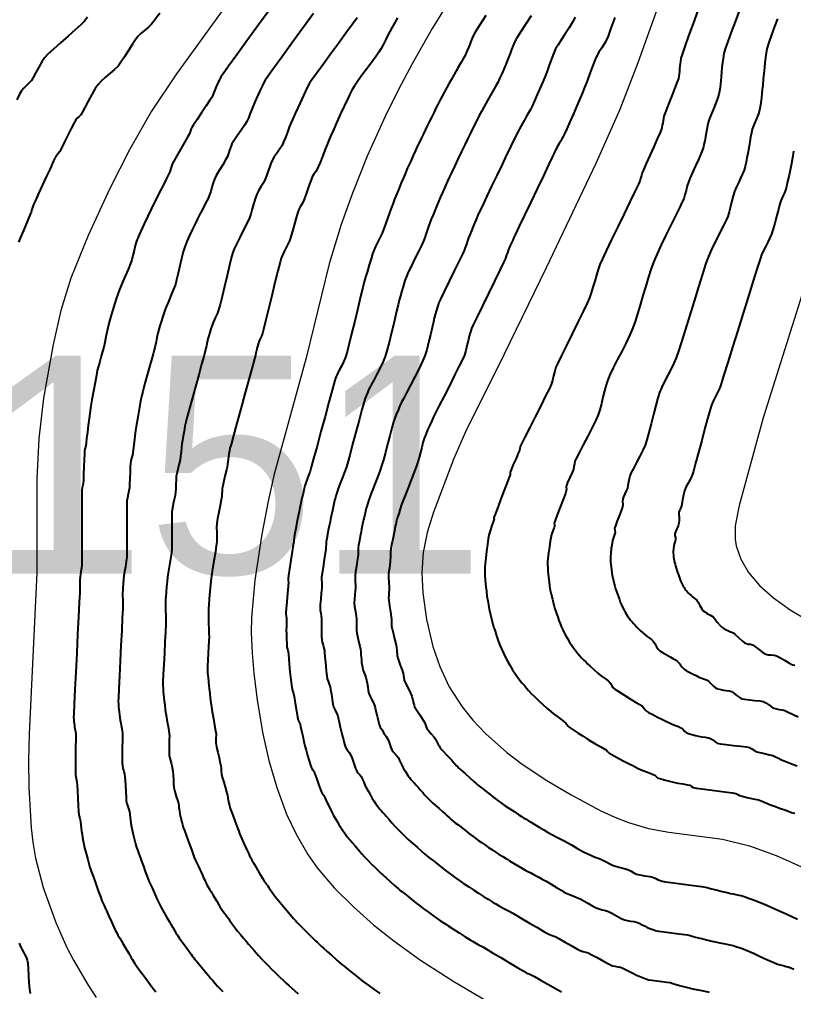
# Model space of a CAD drawing. Extents: x 27 to 849, y 0 to 853.
# Drawn here: x 81.4 to 153.4, y 715.4 to 806 of the extents above; entities that cross this region are included whole.
import ezdxf
from ezdxf.enums import TextEntityAlignment as Align

# ---------------------------------------------------------------- set-up
doc = ezdxf.new("R2010")
doc.units = 0
doc.header["$LTSCALE"] = 2
for name, color, linetype in [('Curva 1 m', 5, 'Continuous'), ('Curva Mestra', 1, 'Continuous'), ('TXT - TEXTO 01', 142, 'Continuous')]:
    doc.layers.add(name, color=color, linetype=linetype)
doc.styles.add('ARIAL', font='arial.ttf')

msp = doc.modelspace()

# ---------------------------------------------------------------- linework, layer by layer
at = {"layer": 'Curva 1 m', "linetype": 'Continuous', "lineweight": -3}
for points, elevation in [([(104.76, 807.029), (103.621, 805.457), (102.545, 803.971), (101.595, 802.657), (100.833, 801.603), (100.322, 800.895), (100.125, 800.618), (100.041, 800.463), (99.953, 800.281), (99.878, 800.121), (99.78, 799.91), (99.652, 799.623), (99.545, 799.38), (99.46, 799.159), (99.365, 798.907), (99.27, 798.691), (99.105, 798.434), (98.762, 797.921), (98.331, 797.282), (97.901, 796.645), (97.562, 796.14), (97.405, 795.894), (97.333, 795.71), (97.264, 795.495), (97.196, 795.31), (97.058, 795.062), (96.765, 794.555), (96.394, 793.915), (96.022, 793.273), (95.727, 792.756), (95.584, 792.493), (95.508, 792.262), (95.436, 791.992), (95.362, 791.759), (95.252, 791.53), (95.028, 791.087), (94.733, 790.511), (94.412, 789.885), (94.111, 789.292), (93.873, 788.811), (93.631, 788.31), (93.32, 787.656), (92.983, 786.941), (92.665, 786.254), (92.409, 785.685), (92.262, 785.325), (92.148, 784.925), (92.041, 784.45), (91.936, 783.975), (91.828, 783.573), (91.696, 783.222), (91.476, 782.684), (91.209, 782.046), (90.935, 781.392), (90.695, 780.811), (90.53, 780.387), (90.381, 779.955), (90.216, 779.451), (90.05, 778.922), (89.898, 778.415), (89.774, 777.975), (89.662, 777.518), (89.541, 776.969), (89.419, 776.396), (89.306, 775.864), (89.208, 775.44), (89.104, 775.048), (88.975, 774.595), (88.84, 774.121), (88.714, 773.668), (88.616, 773.274), (88.527, 772.831), (88.402, 772.155), (88.26, 771.354), (88.119, 770.536), (87.997, 769.806), (87.913, 769.274), (87.846, 768.785), (87.77, 768.173), (87.694, 767.526), (87.625, 766.935), (87.573, 766.488), (87.546, 766.274), (87.509, 766.114), (87.463, 765.933), (87.43, 765.773), (87.416, 765.516), (87.393, 764.972), (87.366, 764.285), (87.338, 763.594), (87.315, 763.043), (87.3, 762.773), (87.264, 762.577), (87.216, 762.354), (87.183, 762.158), (87.178, 761.819), (87.177, 761.027), (87.177, 759.931), (87.178, 758.682), (87.179, 757.43), (87.179, 756.325), (87.177, 755.518), (87.172, 755.158), (87.135, 754.875), (87.082, 754.554), (87.042, 754.301), (87.017, 754.053), (86.994, 753.773), (86.982, 753.606), (86.978, 753.465), (86.977, 753.324), (86.985, 753.146), (86.992, 752.94), (86.976, 752.582), (86.932, 751.662), (86.866, 750.322), (86.787, 748.701), (86.702, 746.939), (86.616, 745.178), (86.537, 743.557), (86.472, 742.216), (86.428, 741.297), (86.412, 740.94), (86.425, 740.752), (86.443, 740.565), (86.459, 740.42), (86.482, 740.231), (86.504, 740.065), (86.538, 739.881), (86.583, 739.647), (86.612, 739.44), (86.612, 739.219), (86.603, 738.817), (86.589, 738.326), (86.577, 737.836), (86.571, 737.44), (86.573, 737.04), (86.579, 736.545), (86.588, 736.049), (86.598, 735.649), (86.608, 735.44), (86.641, 735.28), (86.688, 735.099), (86.722, 734.94), (86.739, 734.68), (86.769, 734.13), (86.804, 733.435), (86.84, 732.74), (86.87, 732.19), (86.889, 731.929), (86.931, 731.77), (86.989, 731.589), (87.033, 731.43), (87.057, 731.245), (87.087, 730.949), (87.12, 730.625), (87.151, 730.357), (87.191, 730.094), (87.244, 729.77), (87.302, 729.439), (87.358, 729.159), (87.438, 728.825), (87.573, 728.299), (87.723, 727.723), (87.851, 727.24), (87.92, 726.994), (87.976, 726.834), (88.045, 726.653), (88.105, 726.494), (88.217, 726.181), (88.444, 725.546), (88.708, 724.805), (88.933, 724.178), (89.042, 723.88), (89.128, 723.692), (89.216, 723.506), (89.309, 723.297), (89.496, 722.876), (89.72, 722.373), (89.925, 721.915), (90.055, 721.632), (90.163, 721.411), (90.291, 721.156), (90.422, 720.902), (90.538, 720.685), (90.699, 720.406), (90.966, 719.951), (91.262, 719.45), (91.51, 719.031), (91.634, 718.823), (91.703, 718.703), (91.781, 718.567), (91.852, 718.449), (91.949, 718.3), (92.114, 718.05), (92.299, 717.773), (92.455, 717.546), (92.647, 717.282), (92.963, 716.855), (93.31, 716.388), (93.596, 716.004), (93.729, 715.824), (93.817, 715.699), (93.907, 715.575), (94.061, 715.39)], 36), ([(144.514, 806.791), (144.08, 805.585), (143.665, 804.429), (143.31, 803.434), (143.057, 802.711), (142.947, 802.372), (142.895, 802.06), (142.854, 801.681), (142.823, 801.331), (142.802, 801.107), (142.78, 800.9), (142.752, 800.664), (142.715, 800.461), (142.604, 800.155), (142.357, 799.516), (142.042, 798.711), (141.728, 797.906), (141.48, 797.267), (141.367, 796.961), (141.323, 796.756), (141.285, 796.519), (141.251, 796.315), (141.212, 796.114), (141.164, 795.886), (141.112, 795.69), (141.001, 795.428), (140.75, 794.861), (140.415, 794.111), (140.051, 793.297), (139.714, 792.542), (139.458, 791.966), (139.341, 791.69), (139.27, 791.445), (139.199, 791.163), (139.127, 790.919), (138.99, 790.626), (138.664, 789.949), (138.201, 788.992), (137.651, 787.857), (137.066, 786.647), (136.498, 785.468), (135.999, 784.42), (135.619, 783.609), (135.411, 783.138), (135.251, 782.686), (135.088, 782.157), (134.924, 781.59), (134.76, 781.023), (134.597, 780.494), (134.436, 780.042), (134.217, 779.553), (133.836, 778.756), (133.35, 777.761), (132.815, 776.676), (132.288, 775.608), (131.824, 774.667), (131.481, 773.959), (131.315, 773.594), (131.201, 773.221), (131.093, 772.777), (130.984, 772.334), (130.869, 771.961), (130.7, 771.596), (130.355, 770.896), (129.894, 769.976), (129.378, 768.954), (128.868, 767.948), (128.425, 767.074), (128.11, 766.449), (127.983, 766.191), (127.946, 766.004), (127.911, 765.816), (127.811, 765.576), (127.596, 765.084), (127.345, 764.512), (127.135, 764.032), (127.044, 763.815), (127.042, 763.69), (127.041, 763.565), (126.955, 763.329), (126.738, 762.753), (126.444, 761.974), (126.123, 761.129), (125.83, 760.355), (125.615, 759.788), (125.532, 759.565), (125.541, 759.502), (125.55, 759.44), (125.489, 759.258), (125.347, 758.838), (125.189, 758.344), (125.077, 757.94), (125.017, 757.604), (124.938, 757.069), (124.851, 756.436), (124.771, 755.804), (124.71, 755.272), (124.681, 754.94), (124.68, 754.594), (124.696, 754.19), (124.722, 753.786), (124.751, 753.44), (124.783, 753.13), (124.833, 752.716), (124.894, 752.257), (124.959, 751.812), (125.021, 751.44), (125.106, 751.034), (125.225, 750.523), (125.349, 750.015), (125.448, 749.618), (125.493, 749.44), (125.535, 749.315), (125.578, 749.19), (125.644, 748.989), (125.783, 748.567), (125.949, 748.082), (126.093, 747.69), (126.24, 747.345), (126.425, 746.938), (126.62, 746.532), (126.798, 746.19), (127.009, 745.832), (127.283, 745.4), (127.553, 744.987), (127.757, 744.69), (127.936, 744.454), (128.151, 744.184), (128.372, 743.918), (128.565, 743.693), (128.769, 743.466), (129.018, 743.199), (129.273, 742.933), (129.496, 742.71), (129.732, 742.491), (130.081, 742.175), (130.471, 741.829), (130.829, 741.514), (131.085, 741.297), (131.386, 741.062), (131.76, 740.783), (132.086, 740.54), (132.243, 740.417), (132.316, 740.293), (132.389, 740.17), (132.55, 740.055), (132.913, 739.81), (133.377, 739.503), (133.842, 739.198), (134.21, 738.963), (134.575, 738.743), (135.036, 738.474), (135.496, 738.208), (135.857, 737.998), (136.023, 737.896), (136.125, 737.775), (136.228, 737.655), (136.457, 737.526), (136.961, 737.254), (137.574, 736.928), (138.128, 736.636), (138.459, 736.465), (138.699, 736.348), (138.981, 736.214), (139.261, 736.085), (139.497, 735.98), (139.756, 735.876), (140.072, 735.755), (140.353, 735.647), (140.507, 735.58), (140.636, 735.462), (140.767, 735.347), (140.979, 735.274), (141.399, 735.149), (141.877, 735.015), (142.267, 734.915), (142.655, 734.838), (143.131, 734.758), (143.55, 734.687), (143.767, 734.641), (143.922, 734.53), (144.076, 734.421), (144.398, 734.371), (145.132, 734.272), (146.074, 734.15), (147.016, 734.027), (147.753, 733.93), (148.076, 733.88), (148.247, 733.782), (148.416, 733.679), (148.647, 733.62), (149.12, 733.51), (149.678, 733.382), (150.162, 733.269), (150.416, 733.204), (150.583, 733.131), (150.769, 733.037), (150.934, 732.958), (151.188, 732.863), (151.675, 732.685), (152.234, 732.482), (152.707, 732.311), (152.934, 732.229), (153.094, 732.169), (153.255, 732.114), (153.379, 732.084), (153.54, 732.049)], 46), ([(87.696, 806.185), (87.426, 805.82), (87.104, 805.497), (86.567, 805.008), (85.903, 804.419), (85.198, 803.798), (84.538, 803.209), (84.01, 802.722), (83.7, 802.401), (83.441, 802.016), (83.163, 801.523), (82.894, 801.01), (82.66, 800.569), (82.492, 800.288), (82.285, 800.06), (82.023, 799.811), (81.762, 799.561), (81.56, 799.329), (81.379, 799.012), (81.12, 798.494)], 33), ([(94.427, 806.553), (93.898, 805.83), (93.66, 805.516), (93.38, 805.253), (93.032, 804.968), (92.685, 804.683), (92.41, 804.417), (92.201, 804.131), (91.894, 803.658), (91.532, 803.085), (91.157, 802.497), (90.814, 801.98), (90.545, 801.62), (90.224, 801.297), (89.821, 800.948), (89.392, 800.59), (88.994, 800.239), (88.682, 799.91), (88.426, 799.531), (88.103, 798.98), (87.761, 798.36), (87.444, 797.771), (87.198, 797.315), (87.071, 797.093), (86.926, 796.938), (86.748, 796.77), (86.605, 796.613), (86.464, 796.353), (86.189, 795.811), (85.849, 795.129), (85.511, 794.45), (85.244, 793.915), (85.115, 793.666), (85.005, 793.514), (84.873, 793.349), (84.802, 793.26), (84.754, 793.186), (84.708, 793.111), (84.634, 792.975), (84.538, 792.79), (84.477, 792.649), (84.396, 792.453), (84.323, 792.281), (84.189, 791.991), (83.897, 791.363), (83.526, 790.565), (83.153, 789.76), (82.856, 789.115), (82.712, 788.795), (82.623, 788.547), (82.529, 788.261), (82.443, 788.011), (82.332, 787.736), (82.11, 787.198), (81.828, 786.518), (81.539, 785.815), (81.294, 785.211)], 34), ([(108.738, 806.517), (107.731, 805.13), (106.724, 803.743), (105.795, 802.462), (105.022, 801.394), (104.482, 800.644), (104.255, 800.321), (104.131, 800.096), (103.998, 799.829), (103.869, 799.559), (103.76, 799.326), (103.624, 799.032), (103.438, 798.621), (103.246, 798.191), (103.095, 797.843), (102.97, 797.524), (102.83, 797.149), (102.686, 796.777), (102.544, 796.466), (102.343, 796.143), (102.015, 795.662), (101.649, 795.133), (101.33, 794.665), (101.146, 794.368), (101.037, 794.104), (100.933, 793.787), (100.83, 793.468), (100.727, 793.201), (100.564, 792.902), (100.288, 792.435), (99.974, 791.907), (99.693, 791.422), (99.518, 791.088), (99.403, 790.754), (99.293, 790.356), (99.185, 789.956), (99.075, 789.62), (98.928, 789.302), (98.699, 788.849), (98.431, 788.335), (98.17, 787.831), (97.958, 787.409), (97.746, 786.978), (97.481, 786.44), (97.201, 785.855), (96.944, 785.286), (96.749, 784.795), (96.612, 784.33), (96.459, 783.71), (96.3, 783.016), (96.145, 782.328), (96.003, 781.725), (95.882, 781.289), (95.716, 780.836), (95.497, 780.303), (95.264, 779.758), (95.055, 779.268), (94.909, 778.9), (94.797, 778.576), (94.673, 778.199), (94.549, 777.802), (94.435, 777.421), (94.342, 777.091), (94.26, 776.755), (94.172, 776.356), (94.083, 775.936), (93.997, 775.534), (93.917, 775.19), (93.822, 774.833), (93.659, 774.249), (93.455, 773.523), (93.235, 772.737), (93.024, 771.975), (92.849, 771.321), (92.734, 770.858), (92.639, 770.403), (92.538, 769.862), (92.437, 769.286), (92.343, 768.726), (92.264, 768.233), (92.206, 767.858), (92.148, 767.421), (92.084, 766.886), (92.023, 766.345), (91.969, 765.889), (91.931, 765.608), (91.88, 765.376), (91.812, 765.108), (91.745, 764.839), (91.701, 764.607), (91.68, 764.301), (91.662, 763.793), (91.643, 763.214), (91.624, 762.692), (91.603, 762.357), (91.554, 762.071), (91.483, 761.741), (91.413, 761.411), (91.368, 761.126), (91.36, 760.755), (91.359, 760.021), (91.363, 759.065), (91.368, 758.031), (91.372, 757.06), (91.37, 756.294), (91.36, 755.876), (91.311, 755.467), (91.234, 754.986), (91.155, 754.521), (91.1, 754.163), (91.064, 753.81), (91.026, 753.385), (90.996, 753), (90.98, 752.771), (90.974, 752.592), (90.971, 752.387), (90.971, 752.207), (90.98, 751.987), (90.994, 751.696), (91.001, 751.44), (90.986, 751.084), (90.945, 750.245), (90.887, 749.06), (90.818, 747.669), (90.746, 746.208), (90.677, 744.817), (90.619, 743.633), (90.58, 742.794), (90.566, 742.44), (90.579, 742.201), (90.603, 741.929), (90.627, 741.69), (90.65, 741.487), (90.682, 741.215), (90.717, 740.93), (90.75, 740.69), (90.796, 740.43), (90.862, 740.091), (90.926, 739.739), (90.965, 739.44), (90.971, 739.12), (90.959, 738.714), (90.943, 738.296), (90.934, 737.94), (90.934, 737.575), (90.936, 737.141), (90.944, 736.732), (90.962, 736.44), (91.006, 736.208), (91.074, 735.94), (91.143, 735.672), (91.19, 735.44), (91.213, 735.128), (91.237, 734.607), (91.262, 734.017), (91.288, 733.495), (91.315, 733.182), (91.374, 732.941), (91.461, 732.659), (91.548, 732.389), (91.604, 732.182), (91.639, 731.927), (91.665, 731.634), (91.692, 731.378), (91.734, 731.102), (91.791, 730.77), (91.847, 730.479), (91.922, 730.163), (92.045, 729.68), (92.174, 729.19), (92.268, 728.855), (92.349, 728.623), (92.449, 728.355), (92.552, 728.087), (92.639, 727.856), (92.742, 727.57), (92.905, 727.11), (93.086, 726.597), (93.246, 726.152), (93.342, 725.895), (93.449, 725.656), (93.579, 725.385), (93.691, 725.147), (93.815, 724.87), (94.005, 724.441), (94.196, 724.014), (94.32, 723.742), (94.432, 723.514), (94.563, 723.256), (94.682, 723.032), (94.837, 722.763), (95.088, 722.338), (95.341, 721.911), (95.504, 721.635), (95.644, 721.394), (95.803, 721.119), (95.941, 720.887), (96.082, 720.67), (96.246, 720.424), (96.394, 720.211), (96.582, 719.953), (96.882, 719.548), (97.177, 719.151), (97.349, 718.919), (97.461, 718.76), (97.589, 718.578), (97.704, 718.421), (97.878, 718.21), (98.212, 717.812), (98.606, 717.346), (98.957, 716.931), (99.164, 716.687), (99.365, 716.449), (99.594, 716.178), (99.798, 715.943), (99.987, 715.74), (100.293, 715.416)], 37), ([(112.808, 806.128), (112.368, 805.518), (111.767, 804.69), (111.067, 803.732), (110.336, 802.73), (109.637, 801.771), (109.035, 800.942), (108.596, 800.33), (108.385, 800.023), (108.199, 799.686), (107.999, 799.285), (107.806, 798.88), (107.643, 798.53), (107.488, 798.198), (107.276, 797.732), (107.041, 797.21), (106.819, 796.709), (106.645, 796.307), (106.49, 795.92), (106.314, 795.458), (106.133, 794.982), (105.962, 794.555), (105.819, 794.241), (105.614, 793.912), (105.35, 793.543), (105.087, 793.173), (104.886, 792.843), (104.762, 792.545), (104.631, 792.167), (104.5, 791.762), (104.374, 791.386), (104.258, 791.092), (104.08, 790.762), (103.852, 790.389), (103.625, 790.015), (103.453, 789.683), (103.334, 789.341), (103.192, 788.855), (103.043, 788.318), (102.903, 787.828), (102.787, 787.481), (102.629, 787.135), (102.426, 786.74), (102.217, 786.347), (102.042, 786.007), (101.901, 785.72), (101.725, 785.361), (101.538, 784.971), (101.367, 784.592), (101.237, 784.264), (101.119, 783.844), (100.93, 783.088), (100.699, 782.13), (100.455, 781.107), (100.227, 780.155), (100.044, 779.409), (99.937, 779.006), (99.792, 778.618), (99.602, 778.165), (99.417, 777.735), (99.288, 777.413), (99.193, 777.137), (99.089, 776.813), (98.99, 776.488), (98.91, 776.207), (98.841, 775.92), (98.767, 775.578), (98.694, 775.234), (98.627, 774.94), (98.531, 774.586), (98.331, 773.857), (98.06, 772.876), (97.752, 771.763), (97.443, 770.642), (97.167, 769.633), (96.958, 768.86), (96.851, 768.443), (96.775, 768.071), (96.694, 767.626), (96.615, 767.167), (96.548, 766.753), (96.5, 766.443), (96.456, 766.096), (96.412, 765.692), (96.366, 765.288), (96.316, 764.943), (96.24, 764.596), (96.137, 764.191), (96.038, 763.786), (95.971, 763.44), (95.945, 763.095), (95.936, 762.69), (95.928, 762.286), (95.906, 761.94), (95.856, 761.643), (95.775, 761.262), (95.685, 760.844), (95.604, 760.439), (95.554, 760.094), (95.541, 759.71), (95.543, 759.119), (95.553, 758.416), (95.563, 757.697), (95.564, 757.058), (95.548, 756.594), (95.494, 756.116), (95.408, 755.551), (95.309, 754.97), (95.22, 754.438), (95.159, 754.024), (95.116, 753.616), (95.07, 753.115), (95.027, 752.609), (94.995, 752.187), (94.978, 751.937), (94.969, 751.668), (94.965, 751.361), (94.965, 751.091), (94.973, 750.859), (94.989, 750.546), (95.003, 750.217), (95.009, 749.94), (94.996, 749.606), (94.963, 748.915), (94.916, 747.986), (94.862, 746.937), (94.809, 745.889), (94.762, 744.961), (94.73, 744.271), (94.719, 743.94), (94.732, 743.68), (94.756, 743.377), (94.785, 743.075), (94.812, 742.815), (94.845, 742.51), (94.893, 742.102), (94.946, 741.675), (94.995, 741.315), (95.049, 740.992), (95.128, 740.559), (95.212, 740.099), (95.282, 739.698), (95.318, 739.44), (95.323, 739.21), (95.315, 738.941), (95.303, 738.671), (95.297, 738.44), (95.296, 738.208), (95.294, 737.939), (95.299, 737.67), (95.316, 737.44), (95.375, 737.15), (95.478, 736.74), (95.585, 736.304), (95.657, 735.94), (95.685, 735.593), (95.695, 735.186), (95.708, 734.78), (95.741, 734.435), (95.833, 734.054), (95.972, 733.59), (96.104, 733.173), (96.174, 732.935), (96.197, 732.765), (96.215, 732.57), (96.233, 732.398), (96.261, 732.215), (96.299, 731.993), (96.336, 731.799), (96.382, 731.604), (96.456, 731.305), (96.541, 730.984), (96.617, 730.717), (96.724, 730.412), (96.881, 729.992), (97.046, 729.559), (97.174, 729.219), (97.283, 728.911), (97.408, 728.549), (97.534, 728.195), (97.642, 727.911), (97.761, 727.642), (97.908, 727.329), (98.054, 727.026), (98.166, 726.789), (98.271, 726.556), (98.395, 726.275), (98.51, 726.017), (98.585, 725.852), (98.66, 725.7), (98.747, 725.528), (98.827, 725.379), (98.92, 725.216), (99.071, 724.96), (99.237, 724.68), (99.374, 724.448), (99.527, 724.185), (99.728, 723.84), (99.916, 723.518), (100.03, 723.326), (100.124, 723.181), (100.234, 723.017), (100.332, 722.875), (100.446, 722.718), (100.628, 722.474), (100.82, 722.215), (100.969, 722.014), (101.137, 721.775), (101.328, 721.502), (101.501, 721.266), (101.68, 721.046), (101.949, 720.728), (102.237, 720.389), (102.474, 720.11), (102.697, 719.847), (102.957, 719.538), (103.214, 719.236), (103.425, 718.995), (103.629, 718.773), (103.87, 718.519), (104.113, 718.266), (104.322, 718.049), (104.553, 717.814), (104.847, 717.518), (105.147, 717.219), (105.398, 716.973), (105.64, 716.742), (105.925, 716.476), (106.211, 716.211), (106.458, 715.985), (106.711, 715.756), (107.012, 715.486), (107.317, 715.215)], 38), ([(116.558, 806.105), (116.28, 805.612), (116.037, 805.18), (115.858, 804.857), (115.673, 804.508), (115.464, 804.1), (115.245, 803.674), (115.03, 803.27), (114.832, 802.929), (114.575, 802.556), (114.162, 801.992), (113.673, 801.332), (113.183, 800.671), (112.771, 800.103), (112.514, 799.725), (112.319, 799.375), (112.107, 798.96), (111.895, 798.521), (111.696, 798.099), (111.525, 797.735), (111.36, 797.38), (111.136, 796.89), (110.881, 796.325), (110.621, 795.743), (110.383, 795.205), (110.195, 794.77), (110.013, 794.327), (109.795, 793.777), (109.567, 793.195), (109.356, 792.656), (109.189, 792.238), (109.093, 792.016), (108.949, 791.792), (108.769, 791.543), (108.627, 791.317), (108.51, 791.017), (108.315, 790.466), (108.095, 789.831), (107.902, 789.281), (107.79, 788.982), (107.664, 788.757), (107.509, 788.505), (107.387, 788.278), (107.297, 788.006), (107.137, 787.474), (106.942, 786.812), (106.747, 786.15), (106.588, 785.616), (106.5, 785.342), (106.388, 785.104), (106.248, 784.839), (106.127, 784.605), (105.999, 784.344), (105.845, 784.022), (105.724, 783.733), (105.629, 783.372), (105.428, 782.567), (105.158, 781.467), (104.853, 780.22), (104.548, 778.973), (104.28, 777.876), (104.082, 777.077), (103.991, 776.723), (103.888, 776.455), (103.76, 776.155), (103.667, 775.927), (103.602, 775.736), (103.533, 775.517), (103.478, 775.324), (103.431, 775.124), (103.382, 774.893), (103.336, 774.69), (103.246, 774.357), (103.027, 773.559), (102.717, 772.428), (102.351, 771.095), (101.967, 769.693), (101.6, 768.353), (101.287, 767.207), (101.064, 766.388), (100.969, 766.027), (100.921, 765.788), (100.87, 765.503), (100.825, 765.23), (100.793, 765.027), (100.764, 764.788), (100.734, 764.515), (100.701, 764.277), (100.643, 764.012), (100.532, 763.543), (100.405, 763.007), (100.296, 762.538), (100.241, 762.273), (100.226, 762.035), (100.221, 761.762), (100.208, 761.523), (100.155, 761.236), (100.046, 760.704), (99.917, 760.071), (99.803, 759.477), (99.739, 759.062), (99.725, 758.659), (99.735, 758.188), (99.746, 757.716), (99.737, 757.312), (99.692, 756.949), (99.606, 756.382), (99.497, 755.702), (99.383, 754.999), (99.284, 754.363), (99.217, 753.885), (99.16, 753.341), (99.099, 752.673), (99.042, 751.999), (98.998, 751.436), (98.976, 751.103), (98.966, 750.842), (98.96, 750.539), (98.958, 750.236), (98.959, 749.975), (98.97, 749.666), (98.99, 749.248), (99.01, 748.81), (99.018, 748.44), (99.006, 748.103), (98.978, 747.569), (98.942, 746.937), (98.907, 746.305), (98.881, 745.773), (98.873, 745.44), (98.889, 745.093), (98.922, 744.689), (98.96, 744.286), (98.996, 743.94), (99.029, 743.63), (99.077, 743.217), (99.132, 742.758), (99.189, 742.313), (99.241, 741.94), (99.314, 741.489), (99.423, 740.869), (99.537, 740.224), (99.629, 739.7), (99.67, 739.44), (99.672, 739.281), (99.665, 739.099), (99.66, 738.94), (99.659, 738.78), (99.66, 738.598), (99.67, 738.44), (99.72, 738.2), (99.829, 737.736), (99.957, 737.192), (100.069, 736.711), (100.125, 736.44), (100.141, 736.2), (100.147, 735.926), (100.167, 735.687), (100.239, 735.409), (100.381, 734.915), (100.546, 734.359), (100.683, 733.899), (100.745, 733.688), (100.76, 733.554), (100.774, 733.419), (100.797, 733.275), (100.826, 733.12), (100.859, 732.979), (100.913, 732.766), (100.966, 732.579), (101.054, 732.333), (101.228, 731.864), (101.432, 731.318), (101.611, 730.842), (101.708, 730.581), (101.781, 730.372), (101.864, 730.134), (101.942, 729.927), (102.073, 729.639), (102.296, 729.162), (102.517, 728.693), (102.641, 728.431), (102.715, 728.265), (102.798, 728.079), (102.85, 727.962), (102.909, 727.844), (102.971, 727.726), (103.038, 727.611), (103.147, 727.425), (103.245, 727.26), (103.408, 726.981), (103.698, 726.485), (103.98, 726.002), (104.119, 725.765), (104.194, 725.651), (104.27, 725.539), (104.349, 725.432), (104.476, 725.261), (104.589, 725.109), (104.717, 724.927), (104.928, 724.627), (105.147, 724.318), (105.298, 724.112), (105.45, 723.925), (105.628, 723.717), (105.784, 723.534), (105.955, 723.333), (106.253, 722.981), (106.593, 722.582), (106.888, 722.236), (107.052, 722.047), (107.193, 721.895), (107.356, 721.723), (107.501, 721.574), (107.683, 721.39), (108.018, 721.054), (108.405, 720.666), (108.744, 720.328), (108.935, 720.139), (109.102, 719.98), (109.295, 719.801), (109.465, 719.645), (109.659, 719.47), (110.005, 719.161), (110.403, 718.806), (110.755, 718.494), (110.961, 718.312), (111.162, 718.143), (111.393, 717.952), (111.596, 717.785), (111.802, 717.618), (112.15, 717.337), (112.545, 717.018), (112.891, 716.741), (113.091, 716.581), (113.282, 716.434), (113.501, 716.267), (113.694, 716.123), (113.937, 715.946), (114.386, 715.623), (114.913, 715.244)], 39), ([(124.774, 806.347), (124.214, 805.45), (123.808, 804.793), (123.628, 804.493), (123.513, 804.219), (123.396, 803.898), (123.291, 803.618), (123.2, 803.401), (123.083, 803.129), (122.959, 802.852), (122.848, 802.618), (122.711, 802.368), (122.464, 801.932), (122.155, 801.394), (121.833, 800.834), (121.548, 800.336), (121.349, 799.982), (121.16, 799.635), (120.943, 799.232), (120.718, 798.809), (120.505, 798.405), (120.323, 798.054), (120.142, 797.699), (119.932, 797.279), (119.714, 796.839), (119.508, 796.42), (119.334, 796.065), (119.164, 795.714), (118.968, 795.307), (118.764, 794.881), (118.57, 794.472), (118.405, 794.12), (118.244, 793.77), (118.021, 793.281), (117.765, 792.714), (117.503, 792.131), (117.264, 791.591), (117.075, 791.155), (116.902, 790.741), (116.704, 790.255), (116.496, 789.737), (116.294, 789.228), (116.115, 788.769), (115.973, 788.401), (115.814, 787.963), (115.63, 787.439), (115.443, 786.9), (115.271, 786.418), (115.136, 786.066), (114.96, 785.691), (114.741, 785.262), (114.524, 784.831), (114.356, 784.454), (114.245, 784.138), (114.097, 783.671), (113.928, 783.115), (113.756, 782.531), (113.597, 781.978), (113.468, 781.518), (113.338, 781.007), (113.127, 780.147), (112.864, 779.059), (112.576, 777.868), (112.291, 776.694), (112.038, 775.661), (111.843, 774.892), (111.735, 774.508), (111.569, 774.132), (111.342, 773.686), (111.131, 773.29), (111.014, 773.065), (110.941, 772.907), (110.861, 772.726), (110.797, 772.565), (110.706, 772.241), (110.489, 771.448), (110.181, 770.318), (109.819, 768.985), (109.437, 767.581), (109.072, 766.238), (108.758, 765.089), (108.532, 764.266), (108.43, 763.902), (108.338, 763.646), (108.221, 763.338), (108.113, 763.062), (108.052, 762.902), (107.991, 762.715), (107.934, 762.527), (107.878, 762.289), (107.766, 761.807), (107.637, 761.243), (107.527, 760.76), (107.474, 760.523), (107.435, 760.336), (107.398, 760.148), (107.343, 759.863), (107.228, 759.267), (107.094, 758.568), (106.981, 757.972), (106.929, 757.687), (106.917, 757.5), (106.906, 757.312), (106.864, 757.031), (106.767, 756.402), (106.644, 755.599), (106.521, 754.796), (106.426, 754.167), (106.386, 753.885), (106.394, 753.698), (106.404, 753.51), (106.377, 753.195), (106.317, 752.526), (106.245, 751.736), (106.186, 751.059), (106.162, 750.728), (106.18, 750.568), (106.21, 750.387), (106.23, 750.228), (106.23, 750.037), (106.223, 749.726), (106.215, 749.384), (106.213, 749.1), (106.221, 748.752), (106.237, 748.27), (106.256, 747.819), (106.272, 747.565), (106.306, 747.405), (106.354, 747.224), (106.39, 747.065), (106.413, 746.83), (106.444, 746.414), (106.48, 745.949), (106.513, 745.565), (106.552, 745.214), (106.61, 744.718), (106.673, 744.198), (106.727, 743.774), (106.758, 743.565), (106.821, 743.377), (106.887, 743.19), (106.938, 742.901), (107.04, 742.296), (107.159, 741.586), (107.262, 740.98), (107.317, 740.69), (107.403, 740.502), (107.493, 740.315), (107.541, 740.118), (107.629, 739.718), (107.739, 739.217), (107.852, 738.716), (107.948, 738.315), (108.056, 737.914), (108.197, 737.413), (108.341, 736.913), (108.46, 736.513), (108.526, 736.315), (108.598, 736.194), (108.691, 736.061), (108.766, 735.94), (108.859, 735.699), (109.038, 735.212), (109.244, 734.646), (109.42, 734.167), (109.507, 733.942), (109.607, 733.817), (109.709, 733.693), (109.808, 733.485), (109.998, 733.065), (110.219, 732.585), (110.408, 732.197), (110.606, 731.837), (110.855, 731.406), (111.1, 730.996), (111.282, 730.701), (111.46, 730.44), (111.682, 730.127), (111.881, 729.851), (111.991, 729.705), (112.107, 729.581), (112.224, 729.459), (112.345, 729.315), (112.595, 729.017), (112.911, 728.641), (113.23, 728.267), (113.492, 727.972), (113.767, 727.685), (114.119, 727.33), (114.478, 726.974), (114.771, 726.686), (114.926, 726.537), (115.051, 726.423), (115.196, 726.295), (115.323, 726.183), (115.512, 726.014), (115.874, 725.691), (116.291, 725.319), (116.645, 725.004), (116.819, 724.851), (116.964, 724.74), (117.109, 724.631), (117.255, 724.513), (117.551, 724.271), (117.924, 723.968), (118.3, 723.666), (118.604, 723.427), (118.956, 723.167), (119.446, 722.813), (119.959, 722.446), (120.381, 722.147), (120.595, 721.996), (120.739, 721.898), (120.904, 721.789), (121.05, 721.694), (121.269, 721.554), (121.724, 721.264), (122.298, 720.9), (122.872, 720.535), (123.327, 720.247), (123.545, 720.11), (123.688, 720.023), (123.853, 719.926), (123.998, 719.843), (124.165, 719.754), (124.373, 719.644), (124.556, 719.546), (124.821, 719.39), (125.403, 719.046), (126.174, 718.591), (127.004, 718.1), (127.763, 717.65), (128.324, 717.319), (128.556, 717.183), (128.687, 717.12), (128.815, 717.062), (128.942, 717.012), (129.068, 716.962), (129.302, 716.83), (129.848, 716.52), (130.552, 716.119), (131.259, 715.718), (131.816, 715.404)], 41), ([(128.997, 806.301), (128.485, 805.498), (128.017, 804.768), (127.653, 804.192), (127.456, 803.855), (127.32, 803.546), (127.178, 803.179), (127.038, 802.792), (126.904, 802.421), (126.782, 802.105), (126.642, 801.77), (126.463, 801.351), (126.266, 800.901), (126.07, 800.468), (125.896, 800.105), (125.699, 799.736), (125.448, 799.294), (125.183, 798.839), (124.944, 798.43), (124.772, 798.127), (124.591, 797.795), (124.383, 797.407), (124.177, 797.018), (124.002, 796.682), (123.829, 796.341), (123.629, 795.94), (123.43, 795.537), (123.26, 795.19), (123.11, 794.88), (122.855, 794.347), (122.533, 793.677), (122.187, 792.952), (121.856, 792.258), (121.581, 791.679), (121.402, 791.299), (121.216, 790.894), (121, 790.419), (120.777, 789.924), (120.571, 789.46), (120.405, 789.076), (120.247, 788.696), (120.065, 788.246), (119.879, 787.78), (119.71, 787.351), (119.578, 787.01), (119.464, 786.694), (119.337, 786.325), (119.204, 785.939), (119.072, 785.572), (118.95, 785.259), (118.784, 784.902), (118.51, 784.347), (118.182, 783.69), (117.851, 783.023), (117.569, 782.44), (117.39, 782.035), (117.251, 781.644), (117.107, 781.184), (116.965, 780.7), (116.835, 780.234), (116.725, 779.833), (116.617, 779.398), (116.448, 778.673), (116.238, 777.768), (116.009, 776.795), (115.783, 775.865), (115.581, 775.088), (115.425, 774.575), (115.224, 774.102), (114.947, 773.53), (114.639, 772.931), (114.345, 772.377), (114.111, 771.94), (113.982, 771.691), (113.876, 771.462), (113.755, 771.194), (113.639, 770.925), (113.548, 770.69), (113.451, 770.354), (113.255, 769.635), (112.99, 768.657), (112.69, 767.542), (112.386, 766.414), (112.111, 765.398), (111.896, 764.616), (111.773, 764.193), (111.633, 763.796), (111.451, 763.312), (111.263, 762.826), (111.106, 762.425), (111.018, 762.193), (110.939, 761.955), (110.852, 761.683), (110.781, 761.443), (110.71, 761.151), (110.604, 760.69), (110.501, 760.23), (110.436, 759.94), (110.387, 759.701), (110.332, 759.429), (110.285, 759.19), (110.236, 758.94), (110.152, 758.511), (110.057, 758.022), (109.976, 757.593), (109.933, 757.344), (109.915, 757.106), (109.902, 756.833), (109.886, 756.594), (109.839, 756.27), (109.743, 755.661), (109.632, 754.957), (109.539, 754.348), (109.497, 754.024), (109.502, 753.785), (109.522, 753.513), (109.532, 753.274), (109.511, 753.006), (109.464, 752.53), (109.411, 751.979), (109.367, 751.487), (109.351, 751.187), (109.373, 750.95), (109.416, 750.671), (109.46, 750.4), (109.486, 750.187), (109.488, 749.918), (109.478, 749.611), (109.473, 749.341), (109.476, 749.104), (109.483, 748.782), (109.496, 748.452), (109.518, 748.19), (109.564, 747.958), (109.633, 747.69), (109.704, 747.422), (109.754, 747.19), (109.782, 746.942), (109.804, 746.638), (109.825, 746.329), (109.846, 746.065), (109.881, 745.733), (109.931, 745.28), (109.985, 744.844), (110.029, 744.565), (110.106, 744.325), (110.208, 744.055), (110.287, 743.815), (110.334, 743.562), (110.404, 743.127), (110.483, 742.631), (110.556, 742.195), (110.61, 741.94), (110.714, 741.699), (110.853, 741.43), (110.962, 741.19), (111.031, 740.924), (111.121, 740.511), (111.217, 740.062), (111.304, 739.69), (111.401, 739.318), (111.522, 738.871), (111.643, 738.459), (111.737, 738.19), (111.881, 737.948), (112.067, 737.681), (112.216, 737.44), (112.336, 737.138), (112.503, 736.667), (112.665, 736.208), (112.773, 735.942), (112.895, 735.779), (113.05, 735.604), (113.176, 735.443), (113.275, 735.248), (113.415, 734.937), (113.567, 734.599), (113.7, 734.321), (113.849, 734.051), (114.036, 733.727), (114.219, 733.42), (114.356, 733.199), (114.528, 732.945), (114.729, 732.662), (114.888, 732.452), (115.033, 732.292), (115.205, 732.116), (115.354, 731.96), (115.516, 731.77), (115.775, 731.46), (116.061, 731.122), (116.304, 730.845), (116.555, 730.583), (116.864, 730.272), (117.162, 729.978), (117.38, 729.769), (117.561, 729.603), (117.775, 729.413), (117.99, 729.224), (118.174, 729.062), (118.418, 728.844), (118.759, 728.538), (119.088, 728.244), (119.296, 728.063), (119.479, 727.92), (119.691, 727.762), (119.876, 727.623), (120.073, 727.464), (120.379, 727.214), (120.715, 726.942), (120.997, 726.72), (121.246, 726.535), (121.585, 726.289), (121.949, 726.029), (122.272, 725.799), (122.49, 725.646), (122.699, 725.504), (122.943, 725.342), (123.189, 725.181), (123.4, 725.043), (123.666, 724.872), (124.096, 724.598), (124.58, 724.29), (125.009, 724.019), (125.272, 723.855), (125.48, 723.729), (125.723, 723.585), (125.967, 723.442), (126.178, 723.321), (126.415, 723.194), (126.718, 723.034), (127.03, 722.869), (127.294, 722.726), (127.609, 722.542), (128.172, 722.209), (128.854, 721.805), (129.521, 721.408), (130.045, 721.098), (130.294, 720.954), (130.459, 720.872), (130.649, 720.784), (130.813, 720.712), (130.974, 720.648), (131.158, 720.579), (131.318, 720.512), (131.583, 720.363), (132.111, 720.06), (132.731, 719.704), (133.273, 719.397), (133.568, 719.24), (133.804, 719.166), (134.081, 719.097), (134.318, 719.024), (134.607, 718.876), (135.138, 718.588), (135.749, 718.255), (136.28, 717.97), (136.568, 717.827), (136.804, 717.777), (137.081, 717.739), (137.318, 717.691), (137.592, 717.569), (138.029, 717.354), (138.486, 717.126), (138.818, 716.967), (139.075, 716.855), (139.375, 716.728), (139.678, 716.61), (139.943, 716.525), (140.24, 716.472), (140.693, 716.413), (141.197, 716.354), (141.648, 716.3), (141.943, 716.255), (142.21, 716.187), (142.52, 716.095), (142.823, 716.002), (143.068, 715.931), (143.298, 715.873), (143.567, 715.809), (143.836, 715.746), (144.068, 715.693), (144.364, 715.631), (144.904, 715.52), (145.566, 715.383)], 42), ([(133.112, 806.19), (132.861, 805.727), (132.534, 805.197), (132.172, 804.641), (131.816, 804.099), (131.506, 803.611), (131.284, 803.217), (131.079, 802.753), (130.867, 802.203), (130.657, 801.622), (130.456, 801.066), (130.273, 800.592), (130.087, 800.154), (129.841, 799.586), (129.569, 798.967), (129.305, 798.376), (129.085, 797.891), (128.944, 797.592), (128.77, 797.269), (128.553, 796.893), (128.345, 796.536), (128.194, 796.273), (128.074, 796.052), (127.935, 795.793), (127.798, 795.533), (127.681, 795.31), (127.566, 795.083), (127.433, 794.815), (127.3, 794.546), (127.187, 794.315), (127.037, 794.004), (126.722, 793.346), (126.296, 792.455), (125.813, 791.444), (125.327, 790.428), (124.894, 789.519), (124.566, 788.832), (124.4, 788.479), (124.241, 788.133), (124.057, 787.727), (123.878, 787.326), (123.735, 786.996), (123.6, 786.671), (123.445, 786.287), (123.298, 785.914), (123.184, 785.62), (123.087, 785.35), (122.978, 785.034), (122.868, 784.72), (122.765, 784.452), (122.603, 784.109), (122.271, 783.427), (121.837, 782.541), (121.368, 781.583), (120.931, 780.688), (120.594, 779.988), (120.424, 779.616), (120.308, 779.282), (120.188, 778.888), (120.075, 778.49), (119.981, 778.148), (119.902, 777.814), (119.782, 777.264), (119.631, 776.584), (119.462, 775.863), (119.286, 775.187), (119.114, 774.643), (118.9, 774.142), (118.573, 773.462), (118.182, 772.688), (117.775, 771.902), (117.402, 771.189), (117.111, 770.633), (116.95, 770.316), (116.791, 769.972), (116.61, 769.571), (116.436, 769.167), (116.3, 768.815), (116.202, 768.488), (116.048, 767.919), (115.856, 767.193), (115.647, 766.4), (115.441, 765.625), (115.257, 764.957), (115.116, 764.483), (114.948, 764), (114.728, 763.411), (114.49, 762.79), (114.265, 762.213), (114.085, 761.752), (113.984, 761.483), (113.895, 761.22), (113.795, 760.909), (113.7, 760.604), (113.629, 760.358), (113.571, 760.128), (113.509, 759.859), (113.449, 759.589), (113.399, 759.357), (113.347, 759.11), (113.286, 758.806), (113.224, 758.496), (113.172, 758.232), (113.116, 757.955), (113.047, 757.615), (112.982, 757.277), (112.938, 757.001), (112.915, 756.742), (112.9, 756.439), (112.886, 756.136), (112.867, 755.876), (112.815, 755.524), (112.731, 755.019), (112.65, 754.514), (112.607, 754.163), (112.61, 753.903), (112.63, 753.6), (112.652, 753.298), (112.66, 753.038), (112.637, 752.746), (112.594, 752.368), (112.554, 751.978), (112.539, 751.646), (112.573, 751.277), (112.641, 750.814), (112.708, 750.392), (112.742, 750.146), (112.743, 749.967), (112.737, 749.762), (112.733, 749.582), (112.736, 749.362), (112.744, 749.07), (112.763, 748.815), (112.826, 748.523), (112.939, 748.063), (113.053, 747.604), (113.117, 747.315), (113.143, 747.077), (113.161, 746.804), (113.179, 746.565), (113.198, 746.361), (113.225, 746.088), (113.26, 745.803), (113.301, 745.565), (113.376, 745.322), (113.488, 745.02), (113.603, 744.708), (113.688, 744.44), (113.741, 744.16), (113.788, 743.818), (113.839, 743.474), (113.903, 743.19), (114.014, 742.918), (114.171, 742.606), (114.325, 742.305), (114.431, 742.065), (114.494, 741.837), (114.553, 741.568), (114.607, 741.297), (114.659, 741.065), (114.717, 740.832), (114.786, 740.56), (114.864, 740.29), (114.948, 740.065), (115.09, 739.819), (115.303, 739.504), (115.518, 739.187), (115.667, 738.94), (115.761, 738.708), (115.853, 738.428), (115.945, 738.154), (116.038, 737.941), (116.225, 737.691), (116.463, 737.42), (116.644, 737.193), (116.763, 736.96), (116.883, 736.684), (116.993, 736.445), (117.132, 736.195), (117.3, 735.909), (117.43, 735.697), (117.538, 735.535), (117.667, 735.353), (117.785, 735.199), (117.913, 735.058), (118.108, 734.856), (118.315, 734.641), (118.483, 734.462), (118.686, 734.226), (118.913, 733.953), (119.117, 733.718), (119.276, 733.552), (119.468, 733.357), (119.664, 733.164), (119.834, 733.001), (120.075, 732.782), (120.429, 732.468), (120.783, 732.155), (121.026, 731.941), (121.198, 731.786), (121.397, 731.605), (121.598, 731.425), (121.774, 731.275), (121.968, 731.122), (122.21, 730.94), (122.451, 730.76), (122.643, 730.614), (122.881, 730.423), (123.151, 730.202), (123.39, 730.012), (123.594, 729.861), (123.863, 729.666), (124.145, 729.465), (124.386, 729.297), (124.666, 729.107), (125.045, 728.855), (125.436, 728.597), (125.751, 728.391), (126.038, 728.206), (126.373, 727.992), (126.708, 727.78), (126.998, 727.599), (127.301, 727.417), (127.667, 727.199), (128.039, 726.982), (128.359, 726.8), (128.631, 726.652), (128.979, 726.468), (129.358, 726.269), (129.724, 726.075), (130.032, 725.907), (130.39, 725.699), (130.868, 725.415), (131.367, 725.116), (131.788, 724.865), (132.032, 724.725), (132.279, 724.603), (132.565, 724.471), (132.81, 724.362), (133.052, 724.267), (133.329, 724.162), (133.568, 724.062), (133.844, 723.907), (134.284, 723.648), (134.74, 723.384), (135.068, 723.214), (135.324, 723.129), (135.63, 723.05), (135.936, 722.973), (136.193, 722.89), (136.509, 722.73), (136.944, 722.484), (137.379, 722.242), (137.693, 722.092), (137.949, 722.031), (138.258, 721.987), (138.565, 721.943), (138.818, 721.887), (139.064, 721.785), (139.349, 721.644), (139.618, 721.503), (139.818, 721.404), (140.054, 721.302), (140.325, 721.191), (140.568, 721.11), (140.848, 721.064), (141.392, 720.99), (142.069, 720.903), (142.746, 720.816), (143.29, 720.745), (143.568, 720.704), (143.808, 720.641), (144.079, 720.559), (144.318, 720.489), (144.581, 720.423), (144.993, 720.324), (145.443, 720.219), (145.818, 720.132), (146.141, 720.065), (146.578, 719.978), (147.053, 719.883), (147.492, 719.79), (147.818, 719.71), (148.169, 719.597), (148.573, 719.452), (148.975, 719.299), (149.318, 719.162), (149.717, 718.987), (150.337, 718.705), (151.02, 718.393), (151.608, 718.127), (151.943, 717.984), (152.18, 717.913), (152.464, 717.841), (152.737, 717.774), (152.943, 717.717), (153.183, 717.626), (153.454, 717.514)], 43), ([(136.787, 806.149), (136.433, 805.156), (136.167, 804.425), (136.026, 804.065), (135.828, 803.715), (135.571, 803.321), (135.313, 802.927), (135.112, 802.578), (134.967, 802.239), (134.756, 801.692), (134.504, 801.019), (134.237, 800.304), (133.982, 799.629), (133.763, 799.078), (133.55, 798.575), (133.261, 797.913), (132.934, 797.173), (132.607, 796.438), (132.316, 795.789), (132.098, 795.308), (131.992, 795.078), (131.87, 794.856), (131.725, 794.607), (131.617, 794.419), (131.534, 794.266), (131.441, 794.091), (131.36, 793.937), (131.281, 793.78), (131.191, 793.599), (131.113, 793.44), (130.971, 793.144), (130.628, 792.427), (130.141, 791.407), (129.567, 790.205), (128.963, 788.941), (128.386, 787.734), (127.895, 786.704), (127.546, 785.973), (127.397, 785.659), (127.288, 785.42), (127.165, 785.147), (127.065, 784.917), (126.972, 784.692), (126.869, 784.436), (126.789, 784.229), (126.723, 784.043), (126.649, 783.83), (126.58, 783.645), (126.43, 783.332), (126.076, 782.6), (125.584, 781.588), (125.023, 780.435), (124.462, 779.281), (123.969, 778.263), (123.612, 777.523), (123.459, 777.197), (123.381, 776.966), (123.302, 776.699), (123.237, 776.463), (123.17, 776.169), (123.062, 775.681), (122.934, 775.146), (122.804, 774.711), (122.642, 774.356), (122.318, 773.694), (121.883, 772.827), (121.391, 771.855), (120.896, 770.88), (120.449, 770.002), (120.106, 769.322), (119.918, 768.941), (119.752, 768.583), (119.562, 768.167), (119.369, 767.729), (119.191, 767.307), (119.051, 766.94), (118.933, 766.559), (118.813, 766.105), (118.692, 765.625), (118.573, 765.165), (118.459, 764.774), (118.325, 764.394), (118.103, 763.802), (117.831, 763.086), (117.543, 762.336), (117.277, 761.641), (117.067, 761.091), (116.95, 760.774), (116.823, 760.391), (116.675, 759.925), (116.546, 759.509), (116.476, 759.274), (116.437, 759.115), (116.396, 758.933), (116.361, 758.773), (116.307, 758.505), (116.212, 758.034), (116.116, 757.558), (116.059, 757.273), (116.019, 757.078), (115.974, 756.855), (115.942, 756.658), (115.922, 756.386), (115.896, 755.932), (115.87, 755.466), (115.848, 755.158), (115.806, 754.885), (115.752, 754.574), (115.718, 754.301), (115.725, 753.996), (115.75, 753.535), (115.777, 753.082), (115.788, 752.801), (115.77, 752.579), (115.741, 752.327), (115.728, 752.106), (115.757, 751.833), (115.824, 751.34), (115.903, 750.784), (115.969, 750.32), (115.998, 750.106), (115.997, 749.965), (115.994, 749.824), (115.996, 749.646), (116.009, 749.44), (116.061, 749.203), (116.176, 748.721), (116.312, 748.157), (116.427, 747.676), (116.481, 747.44), (116.498, 747.253), (116.512, 747.065), (116.525, 746.92), (116.546, 746.73), (116.573, 746.565), (116.66, 746.299), (116.826, 745.827), (116.994, 745.35), (117.088, 745.065), (117.124, 744.866), (117.155, 744.637), (117.196, 744.44), (117.321, 744.156), (117.55, 743.678), (117.779, 743.206), (117.9, 742.94), (117.942, 742.783), (117.979, 742.6), (118.014, 742.44), (118.054, 742.279), (118.104, 742.096), (118.159, 741.94), (118.324, 741.671), (118.636, 741.19), (118.95, 740.71), (119.118, 740.44), (119.179, 740.281), (119.239, 740.096), (119.304, 739.941), (119.451, 739.746), (119.712, 739.431), (119.97, 739.121), (120.111, 738.943), (120.201, 738.758), (120.286, 738.569), (120.356, 738.443), (120.441, 738.298), (120.504, 738.195), (120.59, 738.069), (120.681, 737.946), (120.835, 737.782), (121.132, 737.469), (121.437, 737.15), (121.613, 736.963), (121.714, 736.845), (121.828, 736.709), (121.93, 736.592), (122.04, 736.477), (122.171, 736.346), (122.288, 736.233), (122.482, 736.059), (122.861, 735.721), (123.303, 735.329), (123.683, 734.992), (123.877, 734.819), (123.995, 734.712), (124.13, 734.591), (124.251, 734.486), (124.461, 734.324), (124.831, 734.044), (125.201, 733.765), (125.41, 733.606), (125.529, 733.51), (125.664, 733.4), (125.783, 733.305), (125.928, 733.199), (126.115, 733.064), (126.281, 732.947), (126.506, 732.796), (126.932, 732.513), (127.428, 732.185), (127.862, 731.898), (128.101, 731.74), (128.299, 731.613), (128.526, 731.469), (128.725, 731.344), (128.931, 731.22), (129.295, 731.003), (129.738, 730.742), (130.179, 730.484), (130.539, 730.278), (130.933, 730.063), (131.458, 729.784), (132.009, 729.493), (132.481, 729.243), (132.77, 729.087), (133.002, 728.951), (133.27, 728.788), (133.538, 728.627), (133.77, 728.496), (134.008, 728.377), (134.29, 728.244), (134.571, 728.116), (134.807, 728.012), (135.048, 727.915), (135.335, 727.806), (135.61, 727.7), (135.817, 727.612), (136.057, 727.478), (136.326, 727.315), (136.567, 727.188), (136.861, 727.095), (137.318, 726.97), (137.775, 726.846), (138.068, 726.755), (138.308, 726.631), (138.576, 726.474), (138.818, 726.357), (139.122, 726.289), (139.595, 726.209), (140.054, 726.135), (140.318, 726.083), (140.488, 726.01), (140.676, 725.914), (140.818, 725.842), (141.004, 725.762), (141.193, 725.695), (141.518, 725.647), (142.253, 725.547), (143.194, 725.422), (144.134, 725.298), (144.869, 725.2), (145.193, 725.154), (145.381, 725.102), (145.568, 725.046), (145.789, 724.992), (146.239, 724.885), (146.778, 724.757), (147.268, 724.641), (147.568, 724.571), (147.8, 724.524), (148.07, 724.471), (148.339, 724.416), (148.568, 724.36), (148.826, 724.276), (149.233, 724.132), (149.712, 723.958), (150.183, 723.781), (150.568, 723.63), (151, 723.443), (151.68, 723.138), (152.466, 722.782), (153.22, 722.44), (153.8, 722.177)], 44), ([(148.331, 806.69), (147.985, 805.75), (147.635, 804.793), (147.321, 803.918), (147.081, 803.222), (146.954, 802.804), (146.87, 802.322), (146.799, 801.729), (146.741, 801.124), (146.697, 800.606), (146.665, 800.273), (146.631, 799.973), (146.594, 799.623), (146.548, 799.276), (146.491, 798.982), (146.362, 798.612), (146.125, 798.01), (145.851, 797.329), (145.612, 796.726), (145.479, 796.357), (145.413, 796.06), (145.353, 795.71), (145.299, 795.361), (145.247, 795.065), (145.191, 794.774), (145.124, 794.435), (145.049, 794.099), (144.971, 793.815), (144.845, 793.509), (144.611, 792.983), (144.32, 792.344), (144.026, 791.699), (143.783, 791.154), (143.642, 790.815), (143.535, 790.461), (143.43, 790.043), (143.324, 789.626), (143.214, 789.273), (143.078, 788.974), (142.805, 788.418), (142.433, 787.674), (142.001, 786.806), (141.547, 785.882), (141.108, 784.968), (140.722, 784.131), (140.427, 783.437), (140.184, 782.767), (139.931, 781.982), (139.672, 781.126), (139.414, 780.24), (139.16, 779.367), (138.916, 778.549), (138.686, 777.828), (138.477, 777.246), (138.198, 776.605), (137.838, 775.855), (137.434, 775.051), (137.024, 774.249), (136.646, 773.505), (136.338, 772.874), (136.136, 772.411), (135.983, 771.935), (135.836, 771.376), (135.693, 770.776), (135.548, 770.176), (135.4, 769.618), (135.245, 769.143), (135.027, 768.649), (134.687, 767.952), (134.279, 767.148), (133.859, 766.335), (133.482, 765.61), (133.204, 765.072), (133.08, 764.816), (133.027, 764.58), (132.986, 764.304), (132.936, 764.066), (132.813, 763.768), (132.598, 763.291), (132.39, 762.826), (132.285, 762.565), (132.277, 762.407), (132.286, 762.223), (132.28, 762.065), (132.188, 761.801), (131.977, 761.241), (131.707, 760.535), (131.438, 759.836), (131.232, 759.295), (131.148, 759.065), (131.166, 758.94), (131.185, 758.815), (131.137, 758.661), (131.031, 758.348), (130.913, 757.988), (130.83, 757.69), (130.774, 757.367), (130.7, 756.852), (130.623, 756.273), (130.562, 755.759), (130.533, 755.44), (130.532, 755.18), (130.544, 754.877), (130.564, 754.575), (130.585, 754.315), (130.618, 754.01), (130.669, 753.601), (130.729, 753.174), (130.788, 752.815), (130.869, 752.432), (130.978, 751.967), (131.081, 751.55), (131.142, 751.315), (131.193, 751.155), (131.256, 750.974), (131.311, 750.816), (131.374, 750.625), (131.477, 750.313), (131.594, 749.972), (131.698, 749.691), (131.808, 749.432), (131.947, 749.127), (132.093, 748.822), (132.226, 748.566), (132.385, 748.297), (132.59, 747.973), (132.793, 747.664), (132.946, 747.441), (133.132, 747.197), (133.353, 746.926), (133.551, 746.693), (133.704, 746.523), (133.891, 746.322), (134.083, 746.123), (134.25, 745.956), (134.486, 745.737), (134.834, 745.424), (135.188, 745.113), (135.441, 744.896), (135.658, 744.73), (135.923, 744.538), (136.164, 744.36), (136.31, 744.235), (136.408, 744.082), (136.503, 743.893), (136.602, 743.742), (136.809, 743.586), (137.19, 743.332), (137.619, 743.057), (137.968, 742.837), (138.313, 742.633), (138.734, 742.393), (139.112, 742.176), (139.328, 742.037), (139.462, 741.887), (139.602, 741.702), (139.737, 741.555), (139.941, 741.432), (140.323, 741.225), (140.77, 740.99), (141.17, 740.784), (141.41, 740.662), (141.659, 740.541), (141.944, 740.408), (142.189, 740.299), (142.439, 740.204), (142.725, 740.1), (142.946, 739.998), (143.115, 739.854), (143.295, 739.671), (143.466, 739.533), (143.667, 739.455), (143.977, 739.364), (144.313, 739.276), (144.591, 739.208), (144.867, 739.158), (145.197, 739.109), (145.506, 739.058), (145.716, 739.003), (145.917, 738.871), (146.134, 738.691), (146.335, 738.562), (146.607, 738.512), (147.151, 738.44), (147.83, 738.358), (148.511, 738.276), (149.058, 738.205), (149.335, 738.157), (149.555, 738.04), (149.795, 737.878), (150.014, 737.755), (150.289, 737.68), (150.729, 737.585), (151.186, 737.486), (151.514, 737.398), (151.757, 737.296), (152.034, 737.159), (152.31, 737.019), (152.551, 736.907), (152.88, 736.78), (153.343, 736.612), (153.784, 736.454)], 47), ([(151.951, 806.032), (151.672, 805.311), (151.384, 804.546), (151.132, 803.825), (150.962, 803.237), (150.855, 802.649), (150.762, 801.929), (150.683, 801.163), (150.618, 800.435), (150.566, 799.832), (150.527, 799.44), (150.487, 799.086), (150.443, 798.673), (150.393, 798.243), (150.334, 797.839), (150.266, 797.502), (150.162, 797.182), (150.014, 796.817), (149.852, 796.437), (149.702, 796.072), (149.592, 795.752), (149.514, 795.415), (149.441, 795.008), (149.371, 794.576), (149.306, 794.163), (149.244, 793.815), (149.177, 793.474), (149.1, 793.078), (149.015, 792.664), (148.923, 792.272), (148.829, 791.94), (148.694, 791.599), (148.505, 791.185), (148.294, 790.741), (148.095, 790.312), (147.943, 789.94), (147.822, 789.547), (147.697, 789.061), (147.567, 788.541), (147.435, 788.044), (147.302, 787.627), (147.151, 787.28), (146.909, 786.782), (146.609, 786.181), (146.281, 785.528), (145.957, 784.87), (145.667, 784.257), (145.444, 783.737), (145.244, 783.167), (144.946, 782.237), (144.577, 781.052), (144.167, 779.717), (143.745, 778.336), (143.34, 777.014), (142.981, 775.856), (142.697, 774.967), (142.518, 774.451), (142.304, 773.966), (142.032, 773.419), (141.732, 772.841), (141.433, 772.261), (141.165, 771.713), (140.958, 771.227), (140.795, 770.717), (140.6, 770.006), (140.388, 769.176), (140.17, 768.31), (139.961, 767.491), (139.773, 766.802), (139.62, 766.325), (139.414, 765.854), (139.132, 765.286), (138.821, 764.691), (138.527, 764.138), (138.297, 763.698), (138.177, 763.441), (138.115, 763.183), (138.065, 762.874), (138.017, 762.567), (137.961, 762.316), (137.863, 762.07), (137.727, 761.784), (137.6, 761.513), (137.527, 761.315), (137.515, 761.078), (137.528, 760.803), (137.518, 760.565), (137.427, 760.292), (137.24, 759.805), (137.023, 759.255), (136.843, 758.792), (136.764, 758.565), (136.791, 758.378), (136.82, 758.19), (136.765, 757.997), (136.663, 757.703), (136.583, 757.44), (136.534, 757.148), (136.47, 756.688), (136.413, 756.23), (136.385, 755.94), (136.386, 755.701), (136.401, 755.429), (136.42, 755.19), (136.442, 754.987), (136.476, 754.714), (136.516, 754.43), (136.555, 754.19), (136.604, 753.951), (136.67, 753.667), (136.737, 753.394), (136.791, 753.19), (136.867, 752.95), (136.961, 752.679), (137.044, 752.441), (137.124, 752.202), (137.215, 751.928), (137.302, 751.691), (137.405, 751.453), (137.533, 751.178), (137.654, 750.941), (137.804, 750.692), (137.989, 750.404), (138.134, 750.191), (138.258, 750.029), (138.405, 749.848), (138.538, 749.693), (138.68, 749.536), (138.85, 749.356), (139.004, 749.201), (139.161, 749.055), (139.393, 748.847), (139.629, 748.639), (139.798, 748.495), (139.986, 748.357), (140.204, 748.204), (140.377, 748.054), (140.513, 747.835), (140.662, 747.546), (140.815, 747.314), (140.989, 747.172), (141.239, 747.007), (141.505, 746.845), (141.726, 746.711), (141.941, 746.587), (142.197, 746.449), (142.444, 746.308), (142.632, 746.177), (142.833, 745.953), (143.044, 745.675), (143.246, 745.454), (143.483, 745.305), (143.825, 745.123), (144.157, 744.959), (144.362, 744.859), (144.527, 744.778), (144.717, 744.69), (144.881, 744.617), (145.044, 744.556), (145.23, 744.489), (145.386, 744.416), (145.534, 744.29), (145.754, 744.076), (145.986, 743.858), (146.166, 743.718), (146.395, 743.629), (146.673, 743.557), (146.916, 743.502), (147.157, 743.463), (147.434, 743.425), (147.666, 743.365), (147.849, 743.244), (148.095, 743.046), (148.358, 742.842), (148.593, 742.703), (148.878, 742.643), (149.332, 742.59), (149.842, 742.541), (150.299, 742.49), (150.593, 742.433), (150.84, 742.31), (151.118, 742.131), (151.388, 741.953), (151.612, 741.83), (151.838, 741.763), (152.11, 741.707), (152.383, 741.654), (152.612, 741.593), (152.927, 741.455), (153.388, 741.231), (153.85, 741.004)], 48), ([(153.443, 793.694), (153.334, 793.067), (153.241, 792.565), (153.14, 792.075), (153.014, 791.475), (152.882, 790.871), (152.766, 790.366), (152.687, 790.065), (152.593, 789.831), (152.468, 789.564), (152.342, 789.298), (152.244, 789.065), (152.161, 788.779), (152.023, 788.263), (151.855, 787.622), (151.678, 786.958), (151.515, 786.377), (151.389, 785.982), (151.236, 785.625), (151.036, 785.219), (150.82, 784.797), (150.618, 784.392), (150.46, 784.036), (150.326, 783.638), (150.058, 782.798), (149.686, 781.617), (149.24, 780.191), (148.749, 778.621), (148.245, 777.003), (147.757, 775.436), (147.314, 774.02), (146.947, 772.852), (146.685, 772.031), (146.56, 771.655), (146.387, 771.279), (146.166, 770.85), (145.947, 770.42), (145.78, 770.043), (145.661, 769.651), (145.452, 768.89), (145.182, 767.885), (144.882, 766.758), (144.583, 765.634), (144.316, 764.635), (144.11, 763.885), (143.996, 763.508), (143.837, 763.167), (143.627, 762.78), (143.42, 762.395), (143.274, 762.065), (143.181, 761.689), (143.097, 761.224), (143.03, 760.804), (142.985, 760.565), (142.917, 760.405), (142.828, 760.226), (142.768, 760.065), (142.761, 759.886), (142.77, 759.609), (142.775, 759.31), (142.757, 759.065), (142.68, 758.818), (142.555, 758.517), (142.438, 758.24), (142.38, 758.065), (142.395, 757.9), (142.435, 757.711), (142.454, 757.565), (142.4, 757.377), (142.336, 757.19), (142.301, 756.972), (142.259, 756.656), (142.237, 756.44), (142.24, 756.252), (142.254, 756.065), (142.27, 755.92), (142.295, 755.731), (142.322, 755.565), (142.355, 755.406), (142.398, 755.224), (142.44, 755.065), (142.504, 754.868), (142.61, 754.554), (142.716, 754.246), (142.778, 754.067), (142.84, 753.878), (142.907, 753.692), (142.99, 753.504), (143.083, 753.317), (143.158, 753.191), (143.251, 753.047), (143.323, 752.942), (143.421, 752.815), (143.525, 752.692), (143.637, 752.57), (143.757, 752.447), (143.872, 752.341), (144.033, 752.198), (144.154, 752.093), (144.304, 751.987), (144.444, 751.873), (144.548, 751.704), (144.723, 751.392), (144.905, 751.074), (145.028, 750.886), (145.163, 750.779), (145.334, 750.673), (145.484, 750.585), (145.63, 750.502), (145.799, 750.41), (145.937, 750.318), (146.091, 750.144), (146.337, 749.841), (146.588, 749.535), (146.755, 749.353), (146.944, 749.237), (147.171, 749.123), (147.313, 749.056), (147.444, 748.993), (147.572, 748.935), (147.7, 748.887), (147.825, 748.835), (147.996, 748.683), (148.33, 748.376), (148.672, 748.065), (148.865, 747.903), (149.049, 747.84), (149.24, 747.795), (149.43, 747.767), (149.615, 747.727), (149.813, 747.586), (150.177, 747.307), (150.569, 747.017), (150.852, 746.844), (151.075, 746.795), (151.349, 746.773), (151.625, 746.753), (151.852, 746.709), (152.151, 746.554), (152.577, 746.294), (152.98, 746.04), (153.21, 745.905), (153.367, 745.862), (153.551, 745.826)], 49), ([(81.328, 719.927), (81.502, 719.547), (81.617, 719.303), (81.733, 719.085), (81.876, 718.834), (82.01, 718.581), (82.1, 718.357), (82.134, 718.071), (82.164, 717.552), (82.196, 716.904), (82.235, 716.235), (82.289, 715.648), (82.362, 715.251)], 34)]:
    msp.add_lwpolyline(points, dxfattribs=dict(at, elevation=elevation))
at = {"layer": 'Curva Mestra', "lineweight": 0}
for points, elevation in [([(107.583, 816.94), (95.995, 800.916), (93.664, 797.419), (91.65, 793.898), (89.788, 790.213), (87.774, 785.856), (86.151, 781.873), (85.206, 778.859), (84.499, 775.69), (83.62, 770.69), (83.16, 766.94), (82.997, 763.19), (82.984, 754.44), (82.259, 739.44), (82.208, 736.94), (82.254, 734.44), (82.463, 730.677), (82.61, 729.336), (82.868, 727.838), (83.571, 725.132), (84.742, 721.864), (85.789, 719.522), (86.394, 718.339), (87.763, 716.01), (88.517, 714.882)], 35), ([(124.371, 812.565), (119.8, 805.132), (117.926, 801.836), (116.644, 799.427), (115.407, 796.94), (113.745, 793.234), (112.368, 789.791), (111.321, 786.873), (110.212, 783.203), (108.045, 774.44), (105.086, 763.611), (104.511, 761.107), (103.925, 758.03), (103.275, 753.746), (102.974, 750.268), (102.952, 748.859), (103.027, 746.94), (103.18, 745.065), (103.486, 742.565), (104.023, 739.44), (104.593, 736.94), (105.315, 734.44), (106.242, 731.943), (107.115, 730.073), (108.208, 728.203), (109.095, 726.957), (110.679, 725.099), (112.472, 723.304), (114.342, 721.639), (116.211, 720.135), (118.699, 718.345), (121.818, 716.365), (126.818, 713.412)], 40), ([(142.279, 811.315), (138.94, 801.94), (137.254, 797.565), (135.039, 792.565), (130.394, 782.838), (126.493, 774.778), (122.886, 767.566), (121.802, 765.065), (119.916, 760.065), (119.324, 758.19), (118.946, 756.315), (118.829, 754.44), (118.916, 752.565), (119.254, 750.065), (119.844, 747.565), (120.489, 745.69), (121.37, 743.815), (122.569, 741.94), (123.578, 740.693), (124.742, 739.465), (126.728, 737.698), (128.176, 736.598), (130.452, 735.089), (132.719, 733.756), (135.508, 732.268), (136.805, 731.662), (138.067, 731.162), (139.943, 730.621), (141.818, 730.28), (146.818, 729.604), (149.318, 729.01), (151.818, 728.098), (156.193, 726.135)], 45), ([(155.477, 784.336), (150.601, 768.859), (148.371, 760.69), (148.01, 758.815), (147.996, 757.565), (148.089, 756.94), (148.511, 755.692), (149.241, 754.458), (150.264, 753.253), (151.564, 752.089), (153.11, 750.986), (154.808, 749.981)], 50)]:
    msp.add_lwpolyline(points, dxfattribs=dict(at, elevation=elevation)).dxf.unprotected_set("ltscale", 0)

# ---------------------------------------------------------------- texts
at = {"layer": 'TXT - TEXTO 01', "style": 'ARIAL'}
msp.add_text('31,151', height=20.32, dxfattribs=at).set_placement((81.356, 748.251), align=Align.BOTTOM_CENTER)

doc.saveas('drawing.dxf')
